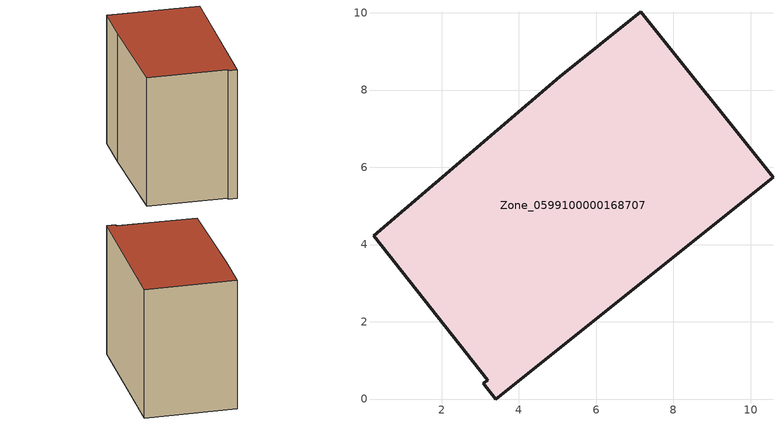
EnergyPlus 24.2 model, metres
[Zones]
Zone_0599100000168707
 floor ground (C_G): 0.24,4.23 5.06,8.34 7.15,10.02 10.58,5.74 3.4,0 3.08,0.41 3.2,0.48 z0
 wall outside (C_F): 10.58,5.74 7.15,10.02 5.06,8.34 0.24,4.23 3.2,0.48 3.08,0.41 3.4,0 10.58,5.74 z0:8.09
 roof outside (C_R): 5.06,8.34 0.24,4.23 3.2,0.48 3.08,0.41 3.4,0 10.58,5.74 7.15,10.02 z8.09
[BUILDING]
Pand.0599100000168707: North Axis=0; Terrain=City; Loads Convergence Tolerance Value=0.04; Temperature Convergence Tolerance Value=0.4; Solar Distribution=FullExterior; Maximum Number of Warmup Days=25; Minimum Number of Warmup Days=1
[Site:Location]
Rotterdam.The.Hague.AP_ZH_NLD Design_Conditions: Latitude=51.96; Longitude=4.45; Time Zone=1; Elevation=-4.5
[SITE:GROUNDTEMPERATURE:BUILDINGSURFACE]
18, 18, 18, 18, 18, 18, 18, 18, 18, 18, 18, 18
[MATERIAL] Thermal Absorptance=0.9; Solar Absorptance=0.7; Visible Absorptance=0.7
Name | Roughness | Thickness | Conductivity | Density | Specific Heat
G.TC.1975-1991 | MediumSmooth | 0.15 | 0.288461 | 540 | 1210
F.TC.1975-1991 | Rough | 0.3 | 0.230769 | 1920 | 840
R.TC.1975-1991 | MediumRough | 0.2 | 0.153846 | 1500 | 1000
[CONSTRUCTION]
C_G: G.TC.1975-1991
C_F: F.TC.1975-1991
C_R: R.TC.1975-1991
[ZONE]
Zone_0599100000168707: Type=1; Multiplier=1; Ceiling Height=Autocalculate; Volume=Autocalculate; Floor Area=autocalculate; Part of Total Floor Area=Yes
[ZONEINFILTRATION:DESIGNFLOWRATE]
Infil_Zone_0599100000168707: Zone or ZoneList or Space or SpaceList=Zone_0599100000168707; Schedule=AlwaysOn; Design Flow Rate Calculation Method=Flow/Area; Flow Rate per Floor Area=0.003; Constant Term Coefficient=1; Temperature Term Coefficient=0; Velocity Term Coefficient=0; Velocity Squared Term Coefficient=0
[HVACTEMPLATE:ZONE:IDEALLOADSAIRSYSTEM]
Zone_0599100000168707: Maximum Heating Supply Air Temperature=50; Minimum Cooling Supply Air Temperature=13; Maximum Heating Supply Air Humidity Ratio=0.0156; Minimum Cooling Supply Air Humidity Ratio=0.0077; Heating Limit=NoLimit; Cooling Limit=NoLimit; Dehumidification Control Type=ConstantSensibleHeatRatio; Cooling Sensible Heat Ratio=0.7; Dehumidification Setpoint=60; Humidification Control Type=None; Humidification Setpoint=30; Outdoor Air Method=None; Outdoor Air Flow Rate per Person=0.00944; Outdoor Air Flow Rate per Zone Floor Area=0; Outdoor Air Flow Rate per Zone=0; Demand Controlled Ventilation Type=None; Outdoor Air Economizer Type=NoEconomizer; Heat Recovery Type=None; Sensible Heat Recovery Effectiveness=0.7; Latent Heat Recovery Effectiveness=0.65
[ZONECONTROL:THERMOSTAT]
ThermostatControl_Zone_0599100000168707: Zone or ZoneList=Zone_0599100000168707; Control Type Schedule=DualSetpointControlType; Control 1=Thermostat_Zone_0599100000168707; Temperature Difference Between Cutout And Setpoint=0
[THERMOSTATSETPOINT:DUALSETPOINT]
Thermostat_Zone_0599100000168707: Heating Setpoint Temperature Schedule=HeatingSetpoint_Zone_0599100000168707; Cooling Setpoint Temperature Schedule=CoolingSetpoint_Zone_0599100000168707
[SCHEDULE:COMPACT]
HeatingSetpoint_Zone_0599100000168707: Through: 12/31, For: AllDays, Until: 24:00, 21
CoolingSetpoint_Zone_0599100000168707: Through: 12/31, For: AllDays, Until: 24:00, 24
DualSetpointControlType: Through: 12/31, For: AllDays, Until: 24:00, 4
AlwaysOn: Through: 12/31, For: AllDays, Until: 24:00, 1
